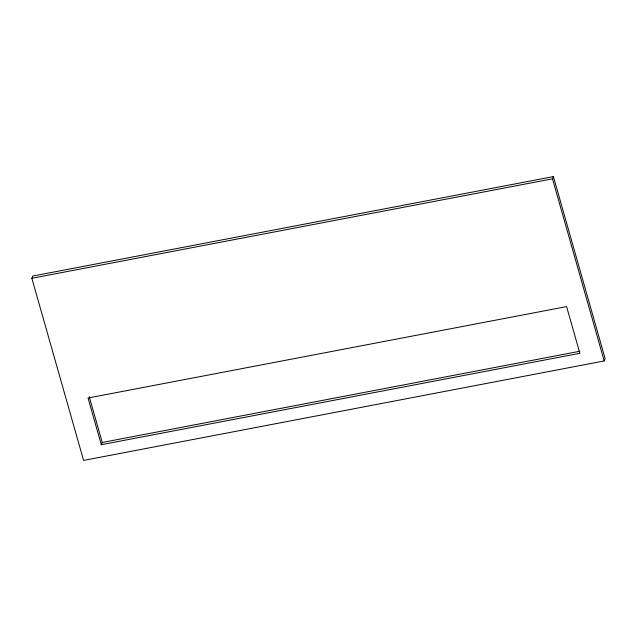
<?xml version="1.0" encoding="UTF-8"?>
<svg xmlns="http://www.w3.org/2000/svg" width="637" height="637" viewBox="0 0 637 637"><rect width="100%" height="100%" fill="white"/><g stroke="black" fill="none" stroke-linecap="round" stroke-linejoin="round"><path stroke-width="0.96" d="M31.85 278.281L32.782 276.044L553.41 176.592L605.15 358.719L604.218 360.956L83.59 460.408L31.85 278.281L552.486 178.83L553.41 176.592M101.307 444.714L88.041 398.014L566.604 306.596L579.869 353.296L101.307 444.714L102.239 442.476L89.244 396.732M102.239 442.476L579.821 351.25M552.486 178.83L604.218 360.956"/></g></svg>
